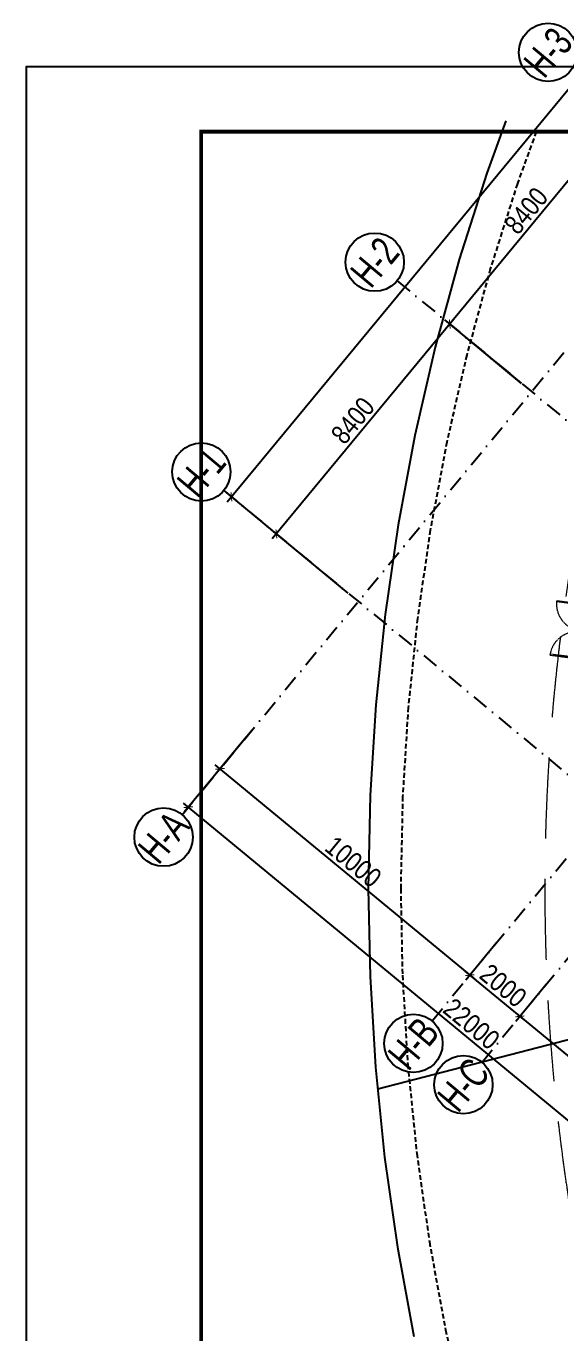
# Model space of a CAD drawing. Header units: millimetres. Extents: x -1534340 to 1713810, y -1348191 to 1114081.
# Drawn here: x 1205028 to 1221496, y -286962 to -246623 of the extents above; entities that cross this region are included whole.
import ezdxf
from ezdxf.enums import TextEntityAlignment as Align

# ---------------------------------------------------------------- set-up
doc = ezdxf.new("R2010")
doc.units = ezdxf.units.MM
doc.header["$LTSCALE"] = 100
doc.set_wipeout_variables(frame=1)
doc.header["$PDMODE"] = 32
doc.header["$PDSIZE"] = 2.5
for name, pattern in [('DASHED', [4.5, 3, -1.5]), ('HIDDEN2', [0.1875, 0.125, -0.0625]), ('xref.asix of  podium$0$xref.asix of  podium$0$DASHDOT', [1, 0.5, -0.25, 0, -0.25]), ('Xref.Asix of Basement B2$0$HIDDEN', [0.375, 0.25, -0.125])]:
    doc.linetypes.add(name, pattern=pattern)
for name, color, linetype in [('ccu11-Dim', 8, 'Continuous'), ('ccu11-Khuat', 9, 'DASHED'), ('ccu12-Manh', 8, 'Continuous'), ('KT-Kich thuoc', 9, 'Continuous'), ('xref.asix of  podium$0$xref.asix of  podium$0$KT-Kich thuoc', 9, 'Continuous'), ('xref.asix of  podium$0$xref.asix of  podium$0$KT-Luoi truc South Tower', 8, 'xref.asix of  podium$0$xref.asix of  podium$0$DASHDOT'), ('xref.asix of  podium$0$xref.asix of  podium$0$ST_MBDV Cot vach 220805$0$AUDIT_I_220805193045-1', 50, 'Continuous'), ('Xref_ST_MBDV Cot vach 30.7.2022$0$Xref_ST_MBDV Cot vach 30.7.2022|Xref_ST_MBDV Cot vach 30.7.2022|Xref_ST_MBDV Cot vach 30.7.2022|Xref_ST_MBDV Cot vach 30.7.2022|A-CORE-OTLN', 2, 'Continuous')]:
    doc.layers.add(name, color=color, linetype=linetype)
for name, color, linetype, lineweight in [('CUA', 37, 'Continuous', 13), ('KT-Net cat', 1, 'Continuous', 40), ('KT-Net thay', 7, 'Continuous', 15)]:
    doc.layers.add(name, color=color, linetype=linetype, lineweight=lineweight)
doc.layers.add('Xref.Asix of Basement B2$0$KT-Chi gioi XD', color=7, linetype='Xref.Asix of Basement B2$0$HIDDEN', true_color=0x0066cc)
doc.styles.add('Arial Narrow', font='ARIALN.TTF')
doc.styles.add('xref.asix of  podium$0$xref.asix of  podium$0$ST_MBDV Cot vach 220805$0$HBA-Text', font='GOTHIC.TTF')
doc.dimstyles.new('CCU_1-200', dxfattribs={"dimscale": 200, "dimtxt": 3, "dimasz": 1, "dimexe": 1, "dimexo": 2, "dimgap": 0.5, "dimtad": 1, "dimdec": 0, "dimdsep": 46, "dimtxsty": 'Arial Narrow', "dimblk": 'ARCHTICK', "dimcen": -1, "dimdle": 1, "dimclrd": 256, "dimclre": 256, "dimclrt": 3, "dimadec": 0, "dimazin": 2, "dimtfac": 0.1, "dimtdec": 0, "dimtix": 1, "dimtmove": 2, "dimatfit": 1, "dimfxl": 1, "dimtvp": 0.833333, "dimtolj": 1, "dimtzin": 12, "dimarcsym": 0})

# ---------------------------------------------------------------- blocks, each defined once
blk = doc.blocks.new('Khung ten_A1', base_point=(-3406704, 253379))
at = {"layer": 'Defpoints', "color": 1}
blk.add_lwpolyline([(84100, 0), (84100, 59471), (0, 59471), (0, 0)], close=True, dxfattribs=at)
at = {"layer": 'KT-Net thay', "const_width": 60}
blk.add_lwpolyline([(2700, 1071), (83100, 1071), (83100, 58471), (2700, 58471)], close=True, dxfattribs=at)
blk = doc.blocks.new('MBKC-T1-PN')
at = {"layer": 'ccu11-Khuat', "ltscale": 0.5, "elevation": 0}
blk.add_lwpolyline([(-11835, 50867), (-12416, 49265), (-13251, 46636), (-13978, 43974), (-14595, 41285), (-15103, 38572), (-15499, 35842), (-15784, 33097), (-15956, 30344), (-16016, 27498), (-15963, 24827), (-15798, 22072), (-15520, 19327), (-15131, 16595), (-14631, 13882), (-14020, 11191)], dxfattribs=at)
at = {"layer": 'Xref_ST_MBDV Cot vach 30.7.2022$0$Xref_ST_MBDV Cot vach 30.7.2022|Xref_ST_MBDV Cot vach 30.7.2022|Xref_ST_MBDV Cot vach 30.7.2022|Xref_ST_MBDV Cot vach 30.7.2022|A-CORE-OTLN', "color": 6, "elevation": 0}
blk.add_lwpolyline([(-12775, 51208), (-13363, 49587), (-14211, 46919), (-14948, 44218), (-15575, 41489), (-16090, 38736), (-16492, 35965), (-16780, 33180), (-16955, 30386), (-17016, 27499), (-16962, 24787), (-16795, 21992), (-16513, 19206), (-16118, 16434), (-15610, 13680)], dxfattribs=at)
blk = doc.blocks.new('_ARCHTICK')
at = {"color": 0, "linetype": 'ByBlock', "const_width": 0.15}
blk.add_lwpolyline([(-0.5, -0.5), (0.5, 0.5)], dxfattribs=at)
blk = doc.blocks.new('*D2955')
at = {"layer": 'Defpoints', "color": 0, "transparency": 16777216}
for p in [(1452818, -250655, 0), (1444942, -255045), (1447466, -257129, 0)]:
    blk.add_point(p, dxfattribs=at)
at = {"layer": 'xref.asix of  podium$0$xref.asix of  podium$0$KT-Kich thuoc', "lineweight": -2, "transparency": 16777216}
for p, q in [((1450418, -248414), (1444815, -255199)), ((1452510, -250401), (1450137, -248441)), ((1447158, -256875), (1444788, -254918))]:
    blk.add_line(p, q, dxfattribs=at)
at = {"layer": 'xref.asix of  podium$0$xref.asix of  podium$0$KT-Kich thuoc', "lineweight": -2, "transparency": 16777216, "xscale": 200, "yscale": 200, "zscale": 200}
for p, rotation in [((1450291, -248568), 50.44882679790665), ((1444942, -255045), 230.4488267979067)]:
    blk.add_blockref('_ARCHTICK', p, dxfattribs=dict(at, rotation=rotation))
at = {"layer": 'xref.asix of  podium$0$xref.asix of  podium$0$KT-Kich thuoc', "color": 3, "transparency": 16777216, "insert": (1447303, -251548), "char_height": 600, "attachment_point": 5, "rotation": 50.4488, "style": 'Arial Narrow'}
blk.add_mtext('\\A1;8400', dxfattribs=at)
blk = doc.blocks.new('*D2956')
at = {"layer": 'Defpoints', "color": 0, "transparency": 16777216}
for p in [(1447470, -257132, 0), (1439593, -261522), (1442117, -263606, 0)]:
    blk.add_point(p, dxfattribs=at)
at = {"layer": 'xref.asix of  podium$0$xref.asix of  podium$0$KT-Kich thuoc', "lineweight": -2, "transparency": 16777216}
for p, q in [((1445069, -254891), (1439466, -261676)), ((1447161, -256878), (1444788, -254918)), ((1441809, -263352), (1439439, -261394))]:
    blk.add_line(p, q, dxfattribs=at)
at = {"layer": 'xref.asix of  podium$0$xref.asix of  podium$0$KT-Kich thuoc', "lineweight": -2, "transparency": 16777216, "xscale": 200, "yscale": 200, "zscale": 200}
for p, rotation in [((1444942, -255045), 50.44882679790665), ((1439593, -261522), 230.4488267979067)]:
    blk.add_blockref('_ARCHTICK', p, dxfattribs=dict(at, rotation=rotation))
at = {"layer": 'xref.asix of  podium$0$xref.asix of  podium$0$KT-Kich thuoc', "color": 3, "transparency": 16777216, "insert": (1441954, -258025), "char_height": 600, "attachment_point": 5, "rotation": 50.4488, "style": 'Arial Narrow'}
blk.add_mtext('\\A1;8400', dxfattribs=at)
blk = doc.blocks.new('*D2957')
at = {"layer": 'Defpoints', "color": 0, "transparency": 16777216}
for p in [(1446630, -273853, 0), (1448172, -275127, 0), (1447105, -276418)]:
    blk.add_point(p, dxfattribs=at)
at = {"layer": 'xref.asix of  podium$0$xref.asix of  podium$0$KT-Kich thuoc', "lineweight": -2, "transparency": 16777216}
for p, q in [((1446375, -274162), (1445436, -275299)), ((1445409, -275018), (1447260, -276546)), ((1447917, -275435), (1446978, -276573))]:
    blk.add_line(p, q, dxfattribs=at)
at = {"layer": 'xref.asix of  podium$0$xref.asix of  podium$0$KT-Kich thuoc', "lineweight": -2, "transparency": 16777216, "xscale": 200, "yscale": 200, "zscale": 200}
for p, rotation in [((1445563, -275145), 140.4488267526309), ((1447105, -276418), 320.4488267526309)]:
    blk.add_blockref('_ARCHTICK', p, dxfattribs=dict(at, rotation=rotation))
at = {"layer": 'xref.asix of  podium$0$xref.asix of  podium$0$KT-Kich thuoc', "color": 3, "transparency": 16777216, "insert": (1446593, -275468), "char_height": 600, "attachment_point": 5, "rotation": 320.4488, "style": 'Arial Narrow'}
blk.add_mtext('\\A1;2000', dxfattribs=at)
blk = doc.blocks.new('*D2958')
at = {"layer": 'Defpoints', "color": 0, "transparency": 16777216}
for p in [(1438919, -267485, 0), (1446630, -273853, 0), (1445563, -275145)]:
    blk.add_point(p, dxfattribs=at)
at = {"layer": 'xref.asix of  podium$0$xref.asix of  podium$0$KT-Kich thuoc', "lineweight": -2, "transparency": 16777216}
for p, q in [((1438665, -267794), (1437725, -268931)), ((1437698, -268650), (1445717, -275272)), ((1446375, -274162), (1445436, -275299))]:
    blk.add_line(p, q, dxfattribs=at)
at = {"layer": 'xref.asix of  podium$0$xref.asix of  podium$0$KT-Kich thuoc', "lineweight": -2, "transparency": 16777216, "xscale": 200, "yscale": 200, "zscale": 200}
for p, rotation in [((1437853, -268777), 140.4488267526309), ((1445563, -275145), 320.4488267526309)]:
    blk.add_blockref('_ARCHTICK', p, dxfattribs=dict(at, rotation=rotation))
at = {"layer": 'xref.asix of  podium$0$xref.asix of  podium$0$KT-Kich thuoc', "color": 3, "transparency": 16777216, "insert": (1441967, -271648), "char_height": 600, "attachment_point": 5, "rotation": 320.4488, "style": 'Arial Narrow'}
blk.add_mtext('\\A1;10000', dxfattribs=at)
blk = doc.blocks.new('*D2959')
at = {"layer": 'Defpoints', "color": 0, "transparency": 16777216}
for p in [(1448172, -275127, 0), (1455883, -281494, 0), (1454816, -282786)]:
    blk.add_point(p, dxfattribs=at)
at = {"layer": 'xref.asix of  podium$0$xref.asix of  podium$0$KT-Kich thuoc', "lineweight": -2, "transparency": 16777216}
for p, q in [((1447917, -275435), (1446978, -276573)), ((1446951, -276291), (1454970, -282914)), ((1455628, -281803), (1454689, -282940))]:
    blk.add_line(p, q, dxfattribs=at)
at = {"layer": 'xref.asix of  podium$0$xref.asix of  podium$0$KT-Kich thuoc', "lineweight": -2, "transparency": 16777216, "xscale": 200, "yscale": 200, "zscale": 200}
for p, rotation in [((1447105, -276418), 140.4488267526309), ((1454816, -282786), 320.4488267526309)]:
    blk.add_blockref('_ARCHTICK', p, dxfattribs=dict(at, rotation=rotation))
at = {"layer": 'xref.asix of  podium$0$xref.asix of  podium$0$KT-Kich thuoc', "color": 3, "transparency": 16777216, "insert": (1451219, -279289), "char_height": 600, "attachment_point": 5, "rotation": 320.4488, "style": 'Arial Narrow'}
blk.add_mtext('\\A1;10000', dxfattribs=at)
blk = doc.blocks.new('xref.asix of  podium$0$xref.asix of  podium$0$ST_MBDV Cot vach 220805$0$GRID-SYM-flat-103')
at = {"layer": 'xref.asix of  podium$0$xref.asix of  podium$0$ST_MBDV Cot vach 220805$0$AUDIT_I_220805193045-1'}
blk.add_circle((0, 0, 0), 900, dxfattribs=at)
at = {"layer": 'xref.asix of  podium$0$xref.asix of  podium$0$ST_MBDV Cot vach 220805$0$AUDIT_I_220805193045-1', "style": 'xref.asix of  podium$0$xref.asix of  podium$0$ST_MBDV Cot vach 220805$0$HBA-Text'}
blk.add_attdef('GRID', text='', height=900, rotation=19.0471, dxfattribs=at).set_placement((0, 0, 0), align=Align.MIDDLE_CENTER)
blk = doc.blocks.new('*D2965')
at = {"layer": 'Defpoints', "color": 0, "transparency": 16777216}
for p in [(1439089, -267280, 0), (1456052, -281289, 0), (1453839, -283969)]:
    blk.add_point(p, dxfattribs=at)
at = {"layer": 'xref.asix of  podium$0$xref.asix of  podium$0$KT-Kich thuoc', "lineweight": -2, "transparency": 16777216}
for p, q in [((1438834, -267588), (1436749, -270114)), ((1436722, -269832), (1453994, -284096)), ((1455798, -281597), (1453712, -284123))]:
    blk.add_line(p, q, dxfattribs=at)
at = {"layer": 'xref.asix of  podium$0$xref.asix of  podium$0$KT-Kich thuoc', "lineweight": -2, "transparency": 16777216, "xscale": 200, "yscale": 200, "zscale": 200}
for p, rotation in [((1436876, -269960), 140.448826737874), ((1453839, -283969), 320.448826737874)]:
    blk.add_blockref('_ARCHTICK', p, dxfattribs=dict(at, rotation=rotation))
at = {"layer": 'xref.asix of  podium$0$xref.asix of  podium$0$KT-Kich thuoc', "color": 3, "transparency": 16777216, "insert": (1445616, -276651), "char_height": 600, "attachment_point": 5, "rotation": 320.4488, "style": 'Arial Narrow'}
blk.add_mtext('\\A1;22000', dxfattribs=at)
blk = doc.blocks.new('*D2932')
at = {"layer": 'Defpoints', "color": 0, "transparency": 16777216}
for p in [(1480996, -208561), (1484908, -211791), (1442117, -263606, 0)]:
    blk.add_point(p, dxfattribs=at)
at = {"layer": 'xref.asix of  podium$0$xref.asix of  podium$0$KT-Kich thuoc', "lineweight": -2, "transparency": 16777216}
for p, q in [((1438078, -260530), (1481123, -208406)), ((1484600, -211537), (1480842, -208433)), ((1441809, -263352), (1438051, -260248))]:
    blk.add_line(p, q, dxfattribs=at)
at = {"layer": 'xref.asix of  podium$0$xref.asix of  podium$0$KT-Kich thuoc', "lineweight": -2, "transparency": 16777216, "xscale": 200, "yscale": 200, "zscale": 200}
for p, rotation in [((1480996, -208561), 50.44882697620244), ((1438205, -260376), 230.4488269762024)]:
    blk.add_blockref('_ARCHTICK', p, dxfattribs=dict(at, rotation=rotation))
at = {"layer": 'xref.asix of  podium$0$xref.asix of  podium$0$KT-Kich thuoc', "color": 3, "transparency": 16777216, "insert": (1460779, -232043), "char_height": 600, "attachment_point": 5, "rotation": 50.4488, "style": 'Arial Narrow'}
blk.add_mtext('\\A1;67200', dxfattribs=at)
blk = doc.blocks.new('*U229')
for p, q in [((-750, -90), (-750, -50)), ((-100, -70), (-750, -70)), ((-100, -90), (-100, -50)), ((-750, -1710), (-750, -1750)), ((-100, -1730), (-750, -1730)), ((-100, -1710), (-100, -1750))]:
    blk.add_line(p, q)
for points in [[(200, 0), (200, -60), (40, -60), (40, -50), (0, -50), (0, 0)], [(0, -50), (0, -90), (-850, -90), (-850, -50)], [(0, -1750), (0, -1710), (-850, -1710), (-850, -1750)], [(200, -1800), (200, -1740), (40, -1740), (40, -1750), (0, -1750), (0, -1800)]]:
    blk.add_lwpolyline(points, close=True)
at = {"linetype": 'HIDDEN2'}
for centre, start, end in [((0, -50), 180, 270), ((0, -1750), 90, 180)]:
    blk.add_arc(centre, 850, start, end, dxfattribs=at)
blk = doc.blocks.new('KHHFG')
blk.add_wipeout([(-80, 1884), (238, 1884), (264, 84), (-70, 84)]).dxf.layer = 'KT-Kich thuoc'
at = {"layer": 'KT-Net cat'}
for p, q in [((200, 1884), (0, 1884)), ((200, 84), (0, 84))]:
    blk.add_line(p, q, dxfattribs=at)
at = {"layer": 'CUA', "xscale": -1, "rotation": 359.999999524041}
blk.add_blockref('*U229', (200, 1884), dxfattribs=at)
blk = doc.blocks.new('312')
at = {"layer": 'xref.asix of  podium$0$xref.asix of  podium$0$KT-Luoi truc South Tower', "ltscale": 10}
for p, q in [((1436685.1, -270191.1), (1487840.3, -208247.6)), ((1444395.6, -276558.7), (1483464.4, -229250.7)), ((1445937.8, -277832.3), (1485006.5, -230524.3)), ((1443322.7, -253707.7), (1467060.5, -273311.2)), ((1437973.9, -260184.5), (1461711.7, -279788.1))]:
    blk.add_line(p, q, dxfattribs=at)
at = {"layer": 'xref.asix of  podium$0$xref.asix of  podium$0$KT-Kich thuoc'}
ref = blk.add_blockref('xref.asix of  podium$0$xref.asix of  podium$0$ST_MBDV Cot vach 220805$0$GRID-SYM-flat-103', (1447977.6, -246657.7, 0), dxfattribs=at)
ref.add_attrib('GRID', 'H-3', dxfattribs={"layer": 'xref.asix of  podium$0$xref.asix of  podium$0$ST_MBDV Cot vach 220805$0$AUDIT_I_220805193045-1', "height": 900, "rotation": 50, "style": 'xref.asix of  podium$0$xref.asix of  podium$0$ST_MBDV Cot vach 220805$0$HBA-Text', "width": 0.75}).set_placement((1447977.6, -246657.7, 0), align=Align.MIDDLE_CENTER)
ref = blk.add_blockref('xref.asix of  podium$0$xref.asix of  podium$0$ST_MBDV Cot vach 220805$0$GRID-SYM-flat-103', (1442628.8, -253134.6, 0), dxfattribs=at)
ref.add_attrib('GRID', 'H-2', dxfattribs={"layer": 'xref.asix of  podium$0$xref.asix of  podium$0$ST_MBDV Cot vach 220805$0$AUDIT_I_220805193045-1', "height": 900, "rotation": 50, "style": 'xref.asix of  podium$0$xref.asix of  podium$0$ST_MBDV Cot vach 220805$0$HBA-Text', "width": 0.75}).set_placement((1442628.8, -253134.6, 0), align=Align.MIDDLE_CENTER)
ref = blk.add_blockref('xref.asix of  podium$0$xref.asix of  podium$0$ST_MBDV Cot vach 220805$0$GRID-SYM-flat-103', (1437279.9, -259611.5, 0), dxfattribs=at)
ref.add_attrib('GRID', 'H-1', dxfattribs={"layer": 'xref.asix of  podium$0$xref.asix of  podium$0$ST_MBDV Cot vach 220805$0$AUDIT_I_220805193045-1', "height": 900, "rotation": 50, "style": 'xref.asix of  podium$0$xref.asix of  podium$0$ST_MBDV Cot vach 220805$0$HBA-Text', "width": 0.75}).set_placement((1437279.9, -259611.5, 0), align=Align.MIDDLE_CENTER)
ref = blk.add_blockref('xref.asix of  podium$0$xref.asix of  podium$0$ST_MBDV Cot vach 220805$0$GRID-SYM-flat-103', (1436112, -270885, 0), dxfattribs=at)
ref.add_attrib('GRID', 'H-A', dxfattribs={"layer": 'xref.asix of  podium$0$xref.asix of  podium$0$ST_MBDV Cot vach 220805$0$AUDIT_I_220805193045-1', "height": 900, "rotation": 50, "style": 'xref.asix of  podium$0$xref.asix of  podium$0$ST_MBDV Cot vach 220805$0$HBA-Text', "width": 0.75}).set_placement((1436112, -270885, 0), align=Align.MIDDLE_CENTER)
ref = blk.add_blockref('xref.asix of  podium$0$xref.asix of  podium$0$ST_MBDV Cot vach 220805$0$GRID-SYM-flat-103', (1443822.5, -277252.7, 0), dxfattribs=at)
ref.add_attrib('GRID', 'H-B', dxfattribs={"layer": 'xref.asix of  podium$0$xref.asix of  podium$0$ST_MBDV Cot vach 220805$0$AUDIT_I_220805193045-1', "height": 900, "rotation": 50, "style": 'xref.asix of  podium$0$xref.asix of  podium$0$ST_MBDV Cot vach 220805$0$HBA-Text', "width": 0.75}).set_placement((1443822.5, -277252.7, 0), align=Align.MIDDLE_CENTER)
ref = blk.add_blockref('xref.asix of  podium$0$xref.asix of  podium$0$ST_MBDV Cot vach 220805$0$GRID-SYM-flat-103', (1445364.7, -278526.2, 0), dxfattribs=at)
ref.add_attrib('GRID', 'H-C', dxfattribs={"layer": 'xref.asix of  podium$0$xref.asix of  podium$0$ST_MBDV Cot vach 220805$0$AUDIT_I_220805193045-1', "height": 900, "rotation": 50, "style": 'xref.asix of  podium$0$xref.asix of  podium$0$ST_MBDV Cot vach 220805$0$HBA-Text', "width": 0.75}).set_placement((1445364.7, -278526.2, 0), align=Align.MIDDLE_CENTER)
dim = blk.add_linear_dim(base=(1480996, -208560.6), p1=(1442117.2, -263606.3, 0), p2=(1484908, -211791.3), angle=50.44883, dimstyle='CCU_1-200', dxfattribs=at)
dim.commit()
dim.dimension.update_dxf_attribs({"geometry": '*D2932', "text_midpoint": (1460779.3, -232043), "dimtype": 129})
for base, p1, p2, angle, picture, middle in [((1444942, -255044.9), (1452818.4, -250655.4, 0), (1447466.1, -257129.4, 0), 50.44883, '*D2955', (1447303.1, -251547.7)), ((1439593.1, -261521.8), (1447469.5, -257132.3, 0), (1442117.2, -263606.3, 0), 50.44883, '*D2956', (1441954.2, -258024.6)), ((1445563.2, -275144.9), (1438919.5, -267485.5, 0), (1446630, -273853.1, 0), 140.44883, '*D2958', (1441966.7, -271647.8)), ((1447105.3, -276418.5), (1446630, -273853.1, 0), (1448172.2, -275126.7, 0), 140.44883, '*D2957', (1446593, -275468.4)), ((1454815.9, -282786.1), (1448172.2, -275126.7, 0), (1455882.7, -281494.3, 0), 140.44883, '*D2959', (1451219.4, -279289))]:
    dim = blk.add_linear_dim(base=base, p1=p1, p2=p2, angle=angle, dimstyle='CCU_1-200', dxfattribs=at)
    dim.commit()
    dim.dimension.update_dxf_attribs({"geometry": picture, "text_midpoint": middle})
dim = blk.add_aligned_dim(p1=(1439089.1, -267280, 0), p2=(1456052.3, -281288.9, 0), distance=-3475.4, dimstyle='CCU_1-200', dxfattribs=at)
dim.commit()
dim.dimension.update_dxf_attribs({"geometry": '*D2965', "text_midpoint": (1445616.5, -276650.9)})
at = {"layer": 'KT-Kich thuoc', "rotation": 172.8857607796691}
blk.add_blockref('KHHFG', (1449312, -263581.4), dxfattribs=at)
at = {"layer": 'Xref.Asix of Basement B2$0$KT-Chi gioi XD', "lineweight": 13, "ltscale": 100, "elevation": 0, "flags": 128}
blk.add_lwpolyline([(1536926.6, -198350.2), (1532230.5, -180477.4), (1529880.4, -179665.5), (1520946.6, -186436.8), (1497442.7, -204368.8), (1473775.2, -221476.8, 0.684877), (1504207.8, -335272.8), (1524578.3, -337428.6), (1563007.4, -336214.1), (1565857.8, -332567.4)], format="xyb", close=True, dxfattribs=at)

msp = doc.modelspace()

# ---------------------------------------------------------------- linework, layer by layer
at = {"layer": 'ccu12-Manh', "color": 1, "ltscale": 0.5}
msp.add_lwpolyline([(1215877.4, -279430.7), (1268845.5, -265717), (1268929.3, -264813.9), (1269472.6, -266635.3), (1269529.5, -265489.4), (1325791.7, -250869.8)], dxfattribs=at)

# ---------------------------------------------------------------- block references
msp.add_blockref('MBKC-T1-PN', (1232600.9, -300749.5))
at = {"layer": 'ccu11-Dim', "xscale": 2.000000000621877, "yscale": 2.000000000621877, "zscale": 2.000000000621877}
msp.add_blockref('Khung ten_A1', (-5608380.1, 139934.6), dxfattribs=at)

# ---------------------------------------------------------------- next in the draw order: block references
at = {"layer": 'ccu12-Manh'}
msp.add_blockref('312', (-226844, -774.2), dxfattribs=at)

doc.saveas('drawing.dxf')
